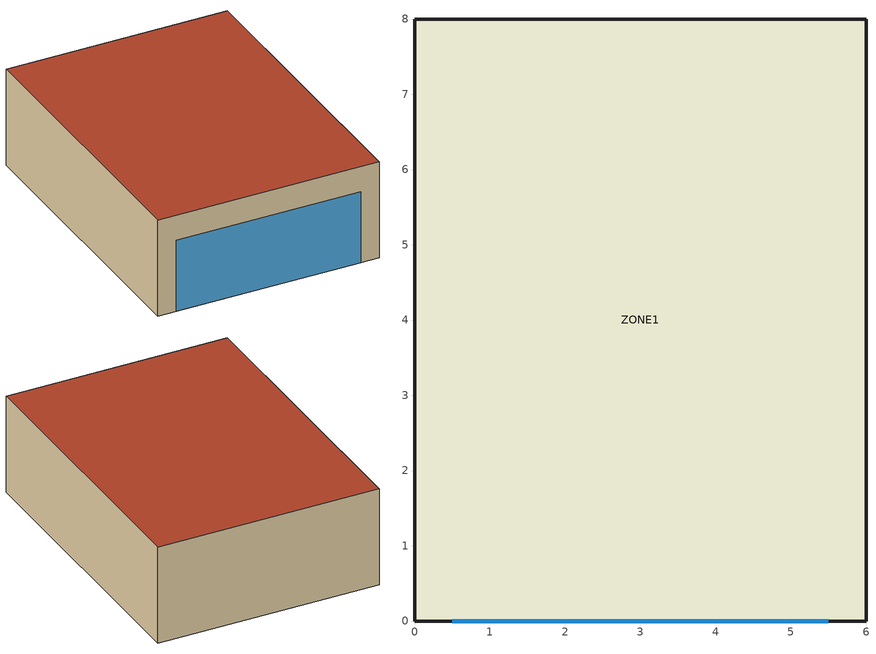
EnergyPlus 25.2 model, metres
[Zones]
ZONE1
 floor ground (HEAVY_FLOOR): 0,8 6,8 6,0 0,0 z0
 wall outside (HEAVY_WALL): 0,0 6,0 6,8 0,8 0,0 z0:2.7
 window (DblClear_Window): 0.5,0 5.5,0 z0:2
 roof outside (HEAVY_ROOF): 0,8 6,8 6,0 0,0 z2.7
[Building]
ASHRAE140_Case900: 0, City, 0.04, 0.4, FullExterior, 25
[Site:GroundTemperature:BuildingSurface]
18, 18, 18, 18, 18, 18, 18, 18, 18, 18, 18, 18
[Material]
CONCRETE_200: MediumRough, 0.2, 1.73, 2243, 837
[Construction]
HEAVY_WALL; HEAVY_ROOF; HEAVY_FLOOR: CONCRETE_200
DblClear_Window: DblClear_Glazing, DblClear_Gas, DblClear_Glazing
[WindowMaterial:Glazing]
DblClear_Glazing: SpectralAverage, 0.003, 0.837, 0.075, 0.075, 0.837, 0.075, 0.075, 0, 0.84, 0.84, 0.9
[WindowMaterial:Gas]
DblClear_Gas: Air, 0.0127
[Zone]
ZONE1: 0, 0, 0, 0, 1, 1
[ZoneInfiltration:DesignFlowRate]
ZONE1_Infil: ZONE1, AlwaysOn, 0.02207, 0, 0, 0
[ZoneControl:Thermostat]
ZONE1_Tstat: ZONE1, DualSP_Sched, ThermostatSetpoint:DualSetpoint, DualSP_Sched
[ThermostatSetpoint:DualSetpoint]
DualSP_Sched: HeatSP, CoolSP
[Zone equipment]
ZONE1: ZONE1_IdealLoads
[ZoneHVAC:IdealLoadsAirSystem]
ZONE1_IdealLoads: , ZONE1_Inlet Node, ZONE1_Exhaust Node, , 50, 13, 0.0156, 0.0077, NoLimit, , , NoLimit, , , , , ConstantSensibleHeatRatio, 0.7, None
[Schedule:Compact]
AlwaysOn: Fraction, Through: 12/31, For: AllDays, Until: 24:00, 1
HeatSP: Temperature, Through: 12/31, For: AllDays, Until: 24:00, 20
CoolSP: Temperature, Through: 12/31, For: AllDays, Until: 24:00, 27
DualSP_Sched: ControlType, Through: 12/31, For: AllDays, Until: 24:00, 4
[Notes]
── ASHRAE 140 Case 900 — High-Mass Building with South Window ─────────
Reference: ASHRAE Standard 140-2023 Annex B8
- 6m x 8m x 2.7m single-zone box (same geometry as Case 600)
- High-mass construction: 200mm concrete walls, roof, floor
- South-facing window (12m², double-pane, SHGC ≈ 0.7)
- Heating setpoint: 20°C, Cooling setpoint: 27°C
- Infiltration: 0.5 ACH constant
- No internal gains, no mechanical ventilation (only infiltration)
Per-surface Output:Variable block (beam + sky-diffuse + ground-diffuse
for each of the 5 sun-exposed surfaces) mirrors
tests/reference_data/energyplus_models/ashrae_140_solar_gain.idf
lines 243-264 — gives E+ the per-tilt hourly ground truth required to
quantitatively verify the roof-solar fix from issue #1323 / A#1.
── Materials — High-Mass ASHRAE 140 Case 900 construction ─────────────
── Window (ASHRAE 140 Case 900 glazing — identical to Case 600) ───────
── Ground temperature ──────────────────────────────────────────────────
── Surfaces (6m wide x 8m deep x 2.7m tall, south-facing window) ───────
